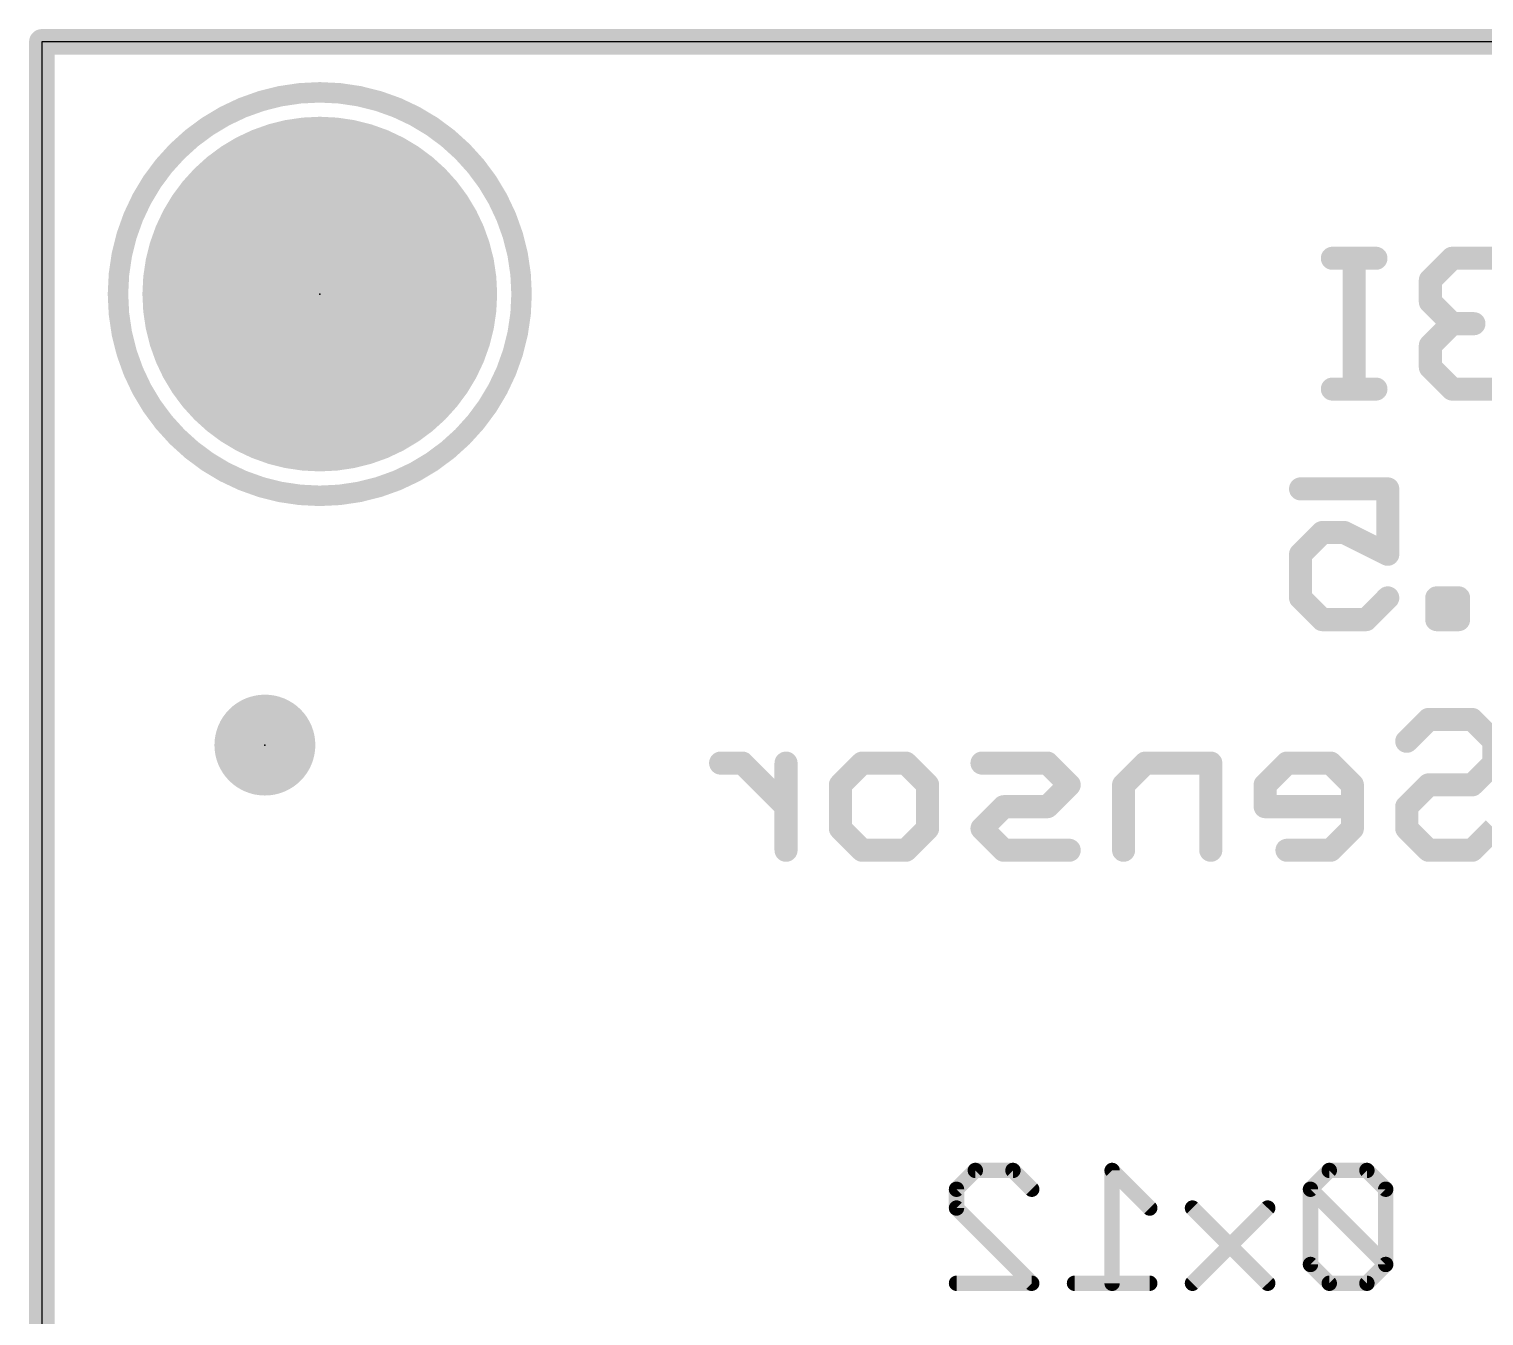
# Model space of a CAD drawing. Extents: x -0.1 to 35.7, y -1.6 to 50.9.
# Drawn here: x -0.13 to 14.29, y 38.17 to 50.93 of the extents above; entities that cross this region are included whole.
import ezdxf

# ---------------------------------------------------------------- set-up
doc = ezdxf.new("R2010")
doc.units = 0
for name, color, linetype in [('1', 12, 'CONTINUOUS'), ('16', 5, 'CONTINUOUS'), ('17', 110, 'CONTINUOUS'), ('20', 53, 'CONTINUOUS'), ('21', 40, 'CONTINUOUS'), ('22', 6, 'CONTINUOUS'), ('23', 40, 'CONTINUOUS')]:
    doc.layers.add(name, color=color, linetype=linetype)

# ---------------------------------------------------------------- blocks, each defined once
blk = doc.blocks.new('PIE')
at = {"const_width": 0.5}
blk.add_lwpolyline([(0, -0.25, 1), (0, 0.25, 1), (0, -0.25)], format="xyb", dxfattribs=at)
blk = doc.blocks.new('ROUNDP')
at = {"const_width": 0.5}
blk.add_lwpolyline([(0, -0.25, 1), (0, 0.25, 1), (0, -0.25)], format="xyb", dxfattribs=at)

msp = doc.modelspace()

# ---------------------------------------------------------------- linework, layer by layer
at = {"layer": '1', "const_width": 0.254}
for points in [[(0, 0), (0, 50.8)], [(0, 50.8), (35.56, 50.8)]]:
    msp.add_lwpolyline(points, dxfattribs=at)
at = {"layer": '1', "const_width": 0.127}
for points in [[(0.0635, 50.8, 1), (-0.0635, 50.8)], [(0, 50.8635, 1), (0, 50.7365)]]:
    msp.add_lwpolyline(points, format="xyb", dxfattribs=at)
at = {"layer": '16', "const_width": 0.254}
for points in [[(0, 0), (0, 50.8)], [(0, 50.8), (35.56, 50.8)]]:
    msp.add_lwpolyline(points, dxfattribs=at)
at = {"layer": '16', "const_width": 0.127}
for points in [[(0.0635, 50.8, 1), (-0.0635, 50.8)], [(0, 50.8635, 1), (0, 50.7365)]]:
    msp.add_lwpolyline(points, format="xyb", dxfattribs=at)
at = {"layer": '20'}
for p, q in [((0, 50.8), (0, 2.54)), ((35.56, 50.8), (0, 50.8))]:
    msp.add_line(p, q, dxfattribs=at)
at = {"layer": '21', "const_width": 0.2032}
msp.add_lwpolyline([(2.754, 46.3, 1), (2.754, 50.3, 1), (2.754, 46.3)], format="xyb", dxfattribs=at)
at = {"layer": '22'}
for points, const_width in [([(12.7898, 48.712, 1), (12.7898, 48.5977)], 0.1143), ([(13.0631, 48.6548, 1), (12.9488, 48.6548)], 0.1143), ([(13.222, 48.5977, 1), (13.222, 48.712)], 0.1143), ([(13.977, 48.712, 1), (13.977, 48.5977)], 0.1143), ([(14.0174, 48.6144, 1), (13.9366, 48.6952)], 0.1143), ([(13.8181, 48.4387, 1), (13.7038, 48.4387)], 0.1143), ([(13.7205, 48.4791, 1), (13.8013, 48.3983)], 0.1143), ([(13.8013, 48.263, 1), (13.7205, 48.1822)], 0.1143), ([(13.7038, 48.2226, 1), (13.8181, 48.2226)], 0.1143), ([(13.977, 48.0637, 1), (13.977, 47.9494)], 0.1143), ([(14.0174, 47.9661, 1), (13.9366, 48.047)], 0.1143), ([(13.9366, 47.9661, 1), (14.0174, 48.047)], 0.1143), ([(14.1931, 47.9494, 1), (14.1931, 48.0637)], 0.1143), ([(13.8181, 47.7905, 1), (13.7038, 47.7905)], 0.1143), ([(13.7205, 47.8309, 1), (13.8013, 47.7501)], 0.1143), ([(13.8013, 47.6148, 1), (13.7205, 47.534)], 0.1143), ([(13.7038, 47.5744, 1), (13.8181, 47.5744)], 0.1143), ([(12.7898, 47.4154, 1), (12.7898, 47.3011)], 0.1143), ([(13.222, 47.3011, 1), (13.222, 47.4154)], 0.1143), ([(13.977, 47.4154, 1), (13.977, 47.3011)], 0.1143), ([(13.9366, 47.3179, 1), (14.0174, 47.3987)], 0.1143), ([(12.9488, 47.3583, 1), (13.0631, 47.3583)], 0.1143), ([(12.4746, 46.426, 1), (12.4746, 46.3117)], 0.1143), ([(13.3961, 46.3688, 1), (13.2818, 46.3688)], 0.1143), ([(13.3389, 46.3117, 1), (13.3389, 46.426)], 0.1143), ([(12.6907, 45.9938, 1), (12.6907, 45.8795)], 0.1143), ([(12.7311, 45.8962, 1), (12.6503, 45.977)], 0.1143), ([(12.9323, 45.9878, 1), (12.8812, 45.8855)], 0.1143), ([(12.9068, 45.8795, 1), (12.9068, 45.9938)], 0.1143), ([(12.5317, 45.7206, 1), (12.4174, 45.7206)], 0.1143), ([(12.4342, 45.761, 1), (12.515, 45.6801)], 0.1143), ([(13.2818, 45.7206, 1), (13.3961, 45.7206)], 0.1143), ([(13.3134, 45.6694, 1), (13.3645, 45.7717)], 0.1143), ([(12.515, 45.3288, 1), (12.4342, 45.248)], 0.1143), ([(12.4174, 45.2884, 1), (12.5317, 45.2884)], 0.1143), ([(13.3793, 45.248, 1), (13.2985, 45.3288)], 0.1143), ([(13.8245, 45.3455, 1), (13.8245, 45.2312)], 0.1143), ([(13.8816, 45.2884, 1), (13.7673, 45.2884)], 0.1143), ([(14.0977, 45.2884, 1), (13.9834, 45.2884)], 0.1143), ([(14.0406, 45.2312, 1), (14.0406, 45.3455)], 0.1143), ([(12.6907, 45.1295, 1), (12.6907, 45.0152)], 0.1143), ([(12.6503, 45.0319, 1), (12.7311, 45.1127)], 0.1143), ([(13.0824, 45.1127, 1), (13.1633, 45.0319)], 0.1143), ([(13.1229, 45.0152, 1), (13.1229, 45.1295)], 0.1143), ([(13.8245, 45.1295, 1), (13.8245, 45.0152)], 0.1143), ([(14.0406, 45.0152, 1), (14.0406, 45.1295)], 0.1143), ([(13.7673, 45.0723, 1), (13.8816, 45.0723)], 0.1143), ([(13.9834, 45.0723, 1), (14.0977, 45.0723)], 0.1143), ([(13.7431, 44.14, 1), (13.7431, 44.0257)], 0.1143), ([(13.7836, 44.0424, 1), (13.7027, 44.1232)], 0.1143), ([(14.2157, 44.1232, 1), (14.1349, 44.0424)], 0.1143), ([(14.1753, 44.0257, 1), (14.1753, 44.14)], 0.1143), ([(14.4485, 43.8667, 1), (14.3342, 43.8667)], 0.1143), ([(13.4866, 43.9071, 1), (13.5675, 43.8263)], 0.1143), ([(6.7268, 43.7078, 1), (6.7268, 43.5935)], 0.1143), ([(6.9832, 43.691, 1), (6.9024, 43.6102)], 0.1143), ([(6.9428, 43.5935, 1), (6.9428, 43.7078)], 0.1143), ([(7.4322, 43.6506, 1), (7.3179, 43.6506)], 0.1143), ([(8.13, 43.7078, 1), (8.13, 43.5935)], 0.1143), ([(8.1704, 43.6102, 1), (8.0896, 43.691)], 0.1143), ([(8.6026, 43.691, 1), (8.5218, 43.6102)], 0.1143), ([(8.5622, 43.5935, 1), (8.5622, 43.7078)], 0.1143), ([(9.3172, 43.7078, 1), (9.3172, 43.5935)], 0.1143), ([(10.0059, 43.691, 1), (9.9251, 43.6102)], 0.1143), ([(9.9655, 43.5935, 1), (9.9655, 43.7078)], 0.1143), ([(10.9366, 43.7078, 1), (10.9366, 43.5935)], 0.1143), ([(10.977, 43.6102, 1), (10.8962, 43.691)], 0.1143), ([(11.642, 43.6506, 1), (11.5277, 43.6506)], 0.1143), ([(11.5848, 43.5935, 1), (11.5848, 43.7078)], 0.1143), ([(12.3399, 43.7078, 1), (12.3399, 43.5935)], 0.1143), ([(12.3803, 43.6102, 1), (12.2995, 43.691)], 0.1143), ([(12.8124, 43.691, 1), (12.7316, 43.6102)], 0.1143), ([(12.772, 43.5935, 1), (12.772, 43.7078)], 0.1143), ([(14.3342, 43.6506, 1), (14.4485, 43.6506)], 0.1143), ([(7.9711, 43.4346, 1), (7.8568, 43.4346)], 0.1143), ([(8.8354, 43.4346, 1), (8.7211, 43.4346)], 0.1143), ([(10.222, 43.3941, 1), (10.1412, 43.475)], 0.1143), ([(10.7777, 43.4346, 1), (10.6634, 43.4346)], 0.1143), ([(12.1809, 43.4346, 1), (12.0666, 43.4346)], 0.1143), ([(13.0453, 43.4346, 1), (12.931, 43.4346)], 0.1143), ([(13.7431, 43.4917, 1), (13.7431, 43.3774)], 0.1143), ([(13.7836, 43.3941, 1), (13.7027, 43.475)], 0.1143), ([(14.1753, 43.3774, 1), (14.1753, 43.4917)], 0.1143), ([(7.8735, 43.475, 1), (7.9544, 43.3941)], 0.1143), ([(8.7379, 43.3941, 1), (8.8187, 43.475)], 0.1143), ([(10.1412, 43.3941, 1), (10.222, 43.475)], 0.1143), ([(10.6801, 43.475, 1), (10.7609, 43.3941)], 0.1143), ([(12.0834, 43.475, 1), (12.1642, 43.3941)], 0.1143), ([(12.9477, 43.3941, 1), (13.0285, 43.475)], 0.1143), ([(14.1349, 43.475, 1), (14.2157, 43.3941)], 0.1143), ([(7.3346, 43.1781, 1), (7.4154, 43.2589)], 0.1143), ([(9.5333, 43.2756, 1), (9.5333, 43.1613)], 0.1143), ([(9.5737, 43.1781, 1), (9.4929, 43.2589)], 0.1143), ([(9.9251, 43.2589, 1), (10.0059, 43.1781)], 0.1143), ([(9.9655, 43.1613, 1), (9.9655, 43.2756)], 0.1143), ([(12.0666, 43.2185, 1), (12.1809, 43.2185)], 0.1143), ([(12.1238, 43.2756, 1), (12.1238, 43.1613)], 0.1143), ([(12.9881, 43.1613, 1), (12.9881, 43.2756)], 0.1143), ([(13.5842, 43.2185, 1), (13.4699, 43.2185)], 0.1143), ([(13.4866, 43.2589, 1), (13.5675, 43.1781)], 0.1143), ([(7.9544, 43.0428, 1), (7.8735, 42.962)], 0.1143), ([(8.8187, 42.962, 1), (8.7379, 43.0428)], 0.1143), ([(9.3576, 43.0428, 1), (9.2768, 42.962)], 0.1143), ([(13.0285, 42.962, 1), (12.9477, 43.0428)], 0.1143), ([(13.5675, 43.0428, 1), (13.4866, 42.962)], 0.1143), ([(7.8568, 43.0024, 1), (7.9711, 43.0024)], 0.1143), ([(8.7211, 43.0024, 1), (8.8354, 43.0024)], 0.1143), ([(9.2768, 43.0428, 1), (9.3576, 42.962)], 0.1143), ([(12.931, 43.0024, 1), (13.0453, 43.0024)], 0.1143), ([(13.4699, 43.0024, 1), (13.5842, 43.0024)], 0.1143), ([(7.3179, 42.7863, 1), (7.4322, 42.7863)], 0.1143), ([(8.13, 42.8435, 1), (8.13, 42.7292)], 0.1143), ([(8.0896, 42.7459, 1), (8.1704, 42.8267)], 0.1143), ([(8.5218, 42.8267, 1), (8.6026, 42.7459)], 0.1143), ([(8.5622, 42.7292, 1), (8.5622, 42.8435)], 0.1143), ([(9.5333, 42.8435, 1), (9.5333, 42.7292)], 0.1143), ([(9.4929, 42.7459, 1), (9.5737, 42.8267)], 0.1143), ([(10.1816, 42.7292, 1), (10.1816, 42.8435)], 0.1143), ([(10.6634, 42.7863, 1), (10.7777, 42.7863)], 0.1143), ([(11.5277, 42.7863, 1), (11.642, 42.7863)], 0.1143), ([(12.3399, 42.8435, 1), (12.3399, 42.7292)], 0.1143), ([(12.7316, 42.8267, 1), (12.8124, 42.7459)], 0.1143), ([(12.772, 42.7292, 1), (12.772, 42.8435)], 0.1143), ([(13.7431, 42.8435, 1), (13.7431, 42.7292)], 0.1143), ([(13.7027, 42.7459, 1), (13.7836, 42.8267)], 0.1143), ([(14.1349, 42.8267, 1), (14.2157, 42.7459)], 0.1143), ([(14.1753, 42.7292, 1), (14.1753, 42.8435)], 0.1143), ([(9.2511, 39.6504, 1), (9.2511, 39.5742)], 0.0762), ([(9.2781, 39.5853, 1), (9.2242, 39.6392)], 0.0762), ([(9.6509, 39.6392, 1), (9.597, 39.5853)], 0.0762), ([(9.624, 39.5742, 1), (9.624, 39.6504)], 0.0762), ([(10.6339, 39.6392, 1), (10.58, 39.5853)], 0.0762), ([(10.645, 39.6123, 1), (10.5688, 39.6123)], 0.0762), ([(12.7593, 39.6504, 1), (12.7593, 39.5742)], 0.0762), ([(12.7862, 39.5853, 1), (12.7324, 39.6392)], 0.0762), ([(13.1591, 39.6392, 1), (13.1052, 39.5853)], 0.0762), ([(13.1322, 39.5742, 1), (13.1322, 39.6504)], 0.0762), ([(9.0377, 39.4528, 1), (9.0916, 39.3989)], 0.0762), ([(9.1028, 39.4258, 1), (9.0266, 39.4258)], 0.0762), ([(9.7834, 39.3989, 1), (9.8373, 39.4528)], 0.0762), ([(12.5998, 39.4528, 1), (12.5459, 39.3989)], 0.0762), ([(12.5459, 39.4528, 1), (12.5998, 39.3989)], 0.0762), ([(12.611, 39.4258, 1), (12.5348, 39.4258)], 0.0762), ([(13.3567, 39.4258, 1), (13.2805, 39.4258)], 0.0762), ([(13.2916, 39.3989, 1), (13.3455, 39.4528)], 0.0762), ([(9.0916, 39.2663, 1), (9.0377, 39.2125)], 0.0762), ([(9.0266, 39.2394, 1), (9.1028, 39.2394)], 0.0762), ([(10.9528, 39.2125, 1), (11.0067, 39.2663)], 0.0762), ([(11.4304, 39.2663, 1), (11.3765, 39.2125)], 0.0762), ([(12.1761, 39.2125, 1), (12.1222, 39.2663)], 0.0762), ([(12.5998, 38.7071, 1), (12.5459, 38.6532)], 0.0762), ([(12.5348, 38.6801, 1), (12.611, 38.6801)], 0.0762), ([(13.2805, 38.6801, 1), (13.3567, 38.6801)], 0.0762), ([(13.3455, 38.6532, 1), (13.2916, 38.7071)], 0.0762), ([(13.2916, 38.6532, 1), (13.3455, 38.7071)], 0.0762), ([(9.0647, 38.5318, 1), (9.0647, 38.4556)], 0.0762), ([(9.7834, 38.4668, 1), (9.8373, 38.5206)], 0.0762), ([(9.8104, 38.4556, 1), (9.8104, 38.5318)], 0.0762), ([(10.2341, 38.5318, 1), (10.2341, 38.4556)], 0.0762), ([(10.5688, 38.4937, 1), (10.645, 38.4937)], 0.0762), ([(10.9798, 38.4556, 1), (10.9798, 38.5318)], 0.0762), ([(11.3765, 38.5206, 1), (11.4304, 38.4668)], 0.0762), ([(12.1222, 38.4668, 1), (12.1761, 38.5206)], 0.0762), ([(12.7593, 38.5318, 1), (12.7593, 38.4556)], 0.0762), ([(12.7324, 38.4668, 1), (12.7862, 38.5206)], 0.0762), ([(13.1052, 38.5206, 1), (13.1591, 38.4668)], 0.0762), ([(13.1322, 38.4556, 1), (13.1322, 38.5318)], 0.0762)]:
    msp.add_lwpolyline(points, format="xyb", dxfattribs=dict(at, const_width=const_width))
for points, const_width in [([(13.222, 48.6548), (12.7898, 48.6548)], 0.2286), ([(13.0059, 47.3583), (13.0059, 48.6548)], 0.2286), ([(13.977, 48.6548), (13.7609, 48.4387)], 0.2286), ([(14.4092, 48.6548), (13.977, 48.6548)], 0.2286), ([(13.7609, 48.4387), (13.7609, 48.2226)], 0.2286), ([(13.7609, 48.2226), (13.977, 48.0066)], 0.2286), ([(13.977, 48.0066), (13.7609, 47.7905)], 0.2286), ([(13.977, 48.0066), (14.1931, 48.0066)], 0.2286), ([(13.7609, 47.7905), (13.7609, 47.5744)], 0.2286), ([(13.7609, 47.5744), (13.977, 47.3583)], 0.2286), ([(13.222, 47.3583), (12.7898, 47.3583)], 0.2286), ([(13.977, 47.3583), (14.4092, 47.3583)], 0.2286), ([(12.4746, 46.3688), (13.3389, 46.3688)], 0.2286), ([(13.3389, 46.3688), (13.3389, 45.7206)], 0.2286), ([(12.6907, 45.9366), (12.4746, 45.7206)], 0.2286), ([(12.9068, 45.9366), (12.6907, 45.9366)], 0.2286), ([(13.3389, 45.7206), (12.9068, 45.9366)], 0.2286), ([(12.4746, 45.7206), (12.4746, 45.2884)], 0.2286), ([(12.4746, 45.2884), (12.6907, 45.0723)], 0.2286), ([(13.1229, 45.0723), (13.3389, 45.2884)], 0.2286), ([(14.0406, 45.2884), (13.8245, 45.2884)], 0.2286), ([(13.8245, 45.2884), (13.8245, 45.0723)], 0.2286), ([(14.0406, 45.0723), (14.0406, 45.2884)], 0.2286), ([(12.6907, 45.0723), (13.1229, 45.0723)], 0.2286), ([(13.8245, 45.0723), (14.0406, 45.0723)], 0.2286), ([(13.5271, 43.8667), (13.7431, 44.0828)], 0.2286), ([(13.7431, 44.0828), (14.1753, 44.0828)], 0.2286), ([(14.1753, 44.0828), (14.3914, 43.8667)], 0.2286), ([(14.3914, 43.8667), (14.3914, 43.6506)], 0.2286), ([(6.9428, 43.6506), (6.7268, 43.6506)], 0.2286), ([(7.375, 43.2185), (6.9428, 43.6506)], 0.2286), ([(7.375, 42.7863), (7.375, 43.6506)], 0.2286), ([(7.9139, 43.4346), (8.13, 43.6506)], 0.2286), ([(8.13, 43.6506), (8.5622, 43.6506)], 0.2286), ([(8.5622, 43.6506), (8.7783, 43.4346)], 0.2286), ([(9.9655, 43.6506), (9.3172, 43.6506)], 0.2286), ([(10.1816, 43.4346), (9.9655, 43.6506)], 0.2286), ([(10.9366, 43.6506), (10.7205, 43.4346)], 0.2286), ([(11.5848, 43.6506), (10.9366, 43.6506)], 0.2286), ([(11.5848, 42.7863), (11.5848, 43.6506)], 0.2286), ([(12.3399, 43.6506), (12.1238, 43.4346)], 0.2286), ([(12.772, 43.6506), (12.3399, 43.6506)], 0.2286), ([(12.9881, 43.4346), (12.772, 43.6506)], 0.2286), ([(14.3914, 43.6506), (14.1753, 43.4346)], 0.2286), ([(7.9139, 43.0024), (7.9139, 43.4346)], 0.2286), ([(8.7783, 43.4346), (8.7783, 43.0024)], 0.2286), ([(9.9655, 43.2185), (10.1816, 43.4346)], 0.2286), ([(10.7205, 43.4346), (10.7205, 42.7863)], 0.2286), ([(12.1238, 43.4346), (12.1238, 43.2185)], 0.2286), ([(12.9881, 43.0024), (12.9881, 43.4346)], 0.2286), ([(13.7431, 43.4346), (13.5271, 43.2185)], 0.2286), ([(14.1753, 43.4346), (13.7431, 43.4346)], 0.2286), ([(9.3172, 43.0024), (9.5333, 43.2185)], 0.2286), ([(9.5333, 43.2185), (9.9655, 43.2185)], 0.2286), ([(12.1238, 43.2185), (12.9881, 43.2185)], 0.2286), ([(13.5271, 43.2185), (13.5271, 43.0024)], 0.2286), ([(8.13, 42.7863), (7.9139, 43.0024)], 0.2286), ([(8.7783, 43.0024), (8.5622, 42.7863)], 0.2286), ([(9.5333, 42.7863), (9.3172, 43.0024)], 0.2286), ([(12.772, 42.7863), (12.9881, 43.0024)], 0.2286), ([(13.5271, 43.0024), (13.7431, 42.7863)], 0.2286), ([(14.1753, 42.7863), (14.3914, 43.0024)], 0.2286), ([(8.5622, 42.7863), (8.13, 42.7863)], 0.2286), ([(10.1816, 42.7863), (9.5333, 42.7863)], 0.2286), ([(12.3399, 42.7863), (12.772, 42.7863)], 0.2286), ([(13.7431, 42.7863), (14.1753, 42.7863)], 0.2286), ([(9.0647, 39.4258), (9.2511, 39.6123)], 0.1524), ([(9.2511, 39.6123), (9.624, 39.6123)], 0.1524), ([(9.624, 39.6123), (9.8104, 39.4258)], 0.1524), ([(10.9798, 39.2394), (10.6069, 39.6123)], 0.1524), ([(10.6069, 39.6123), (10.6069, 38.4937)], 0.1524), ([(12.7593, 39.6123), (12.5729, 39.4258)], 0.1524), ([(13.1322, 39.6123), (12.7593, 39.6123)], 0.1524), ([(13.3186, 39.4258), (13.1322, 39.6123)], 0.1524), ([(9.0647, 39.2394), (9.0647, 39.4258)], 0.1524), ([(12.5729, 39.4258), (12.5729, 38.6801)], 0.1524), ([(13.3186, 38.6801), (12.5729, 39.4258)], 0.1524), ([(13.3186, 38.6801), (13.3186, 39.4258)], 0.1524), ([(9.8104, 38.4937), (9.0647, 39.2394)], 0.1524), ([(12.1492, 39.2394), (11.4035, 38.4937)], 0.1524), ([(12.1492, 38.4937), (11.4035, 39.2394)], 0.1524), ([(12.5729, 38.6801), (12.7593, 38.4937)], 0.1524), ([(13.1322, 38.4937), (13.3186, 38.6801)], 0.1524), ([(9.0647, 38.4937), (9.8104, 38.4937)], 0.1524), ([(10.9798, 38.4937), (10.2341, 38.4937)], 0.1524), ([(12.7593, 38.4937), (13.1322, 38.4937)], 0.1524)]:
    msp.add_lwpolyline(points, dxfattribs=dict(at, const_width=const_width))
at = {"layer": '23'}
for p in [(2.754, 48.3), (2.21, 43.829)]:
    msp.add_point(p, dxfattribs=at)

# ---------------------------------------------------------------- block references
at = {"layer": '1'}
msp.add_blockref('PIE', (2.21, 43.829), dxfattribs=at)
at = {"layer": '17', "xscale": 3.516, "yscale": 3.516, "rotation": 270}
msp.add_blockref('ROUNDP', (2.754, 48.3), dxfattribs=at)
msp.add_blockref('ROUNDP', (2.754, 48.3), dxfattribs=at)

doc.saveas('drawing.dxf')
